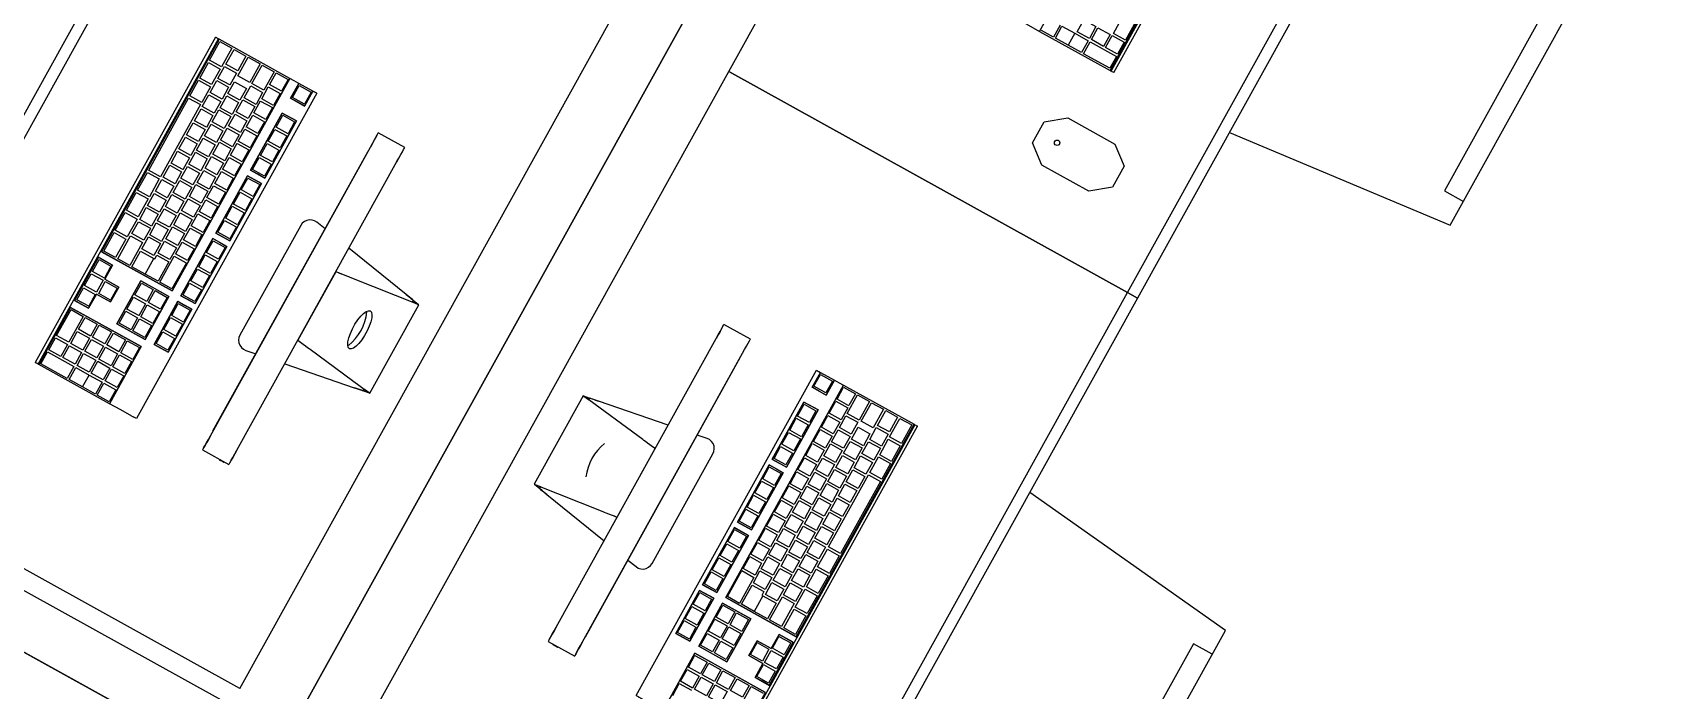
# Model space of a CAD drawing. Header units: metres. Extents: x 2.5 to 42.6, y 0.9 to 31.9.
# Drawn here: x 18.621 to 19.38, y 9.56 to 9.865 of the extents above; entities that cross this region are included whole.
import ezdxf

# ---------------------------------------------------------------- set-up
doc = ezdxf.new("R2010")
doc.units = ezdxf.units.M
doc.layers.add('ARREDI', color=9, linetype='Continuous')
doc.layers.add('PILASTRI_SETTI', color=8, linetype='Continuous')

msp = doc.modelspace()

# ---------------------------------------------------------------- linework, layer by layer
at = {"layer": 'ARREDI'}
for points in [[(18.72654, 9.51719), (19.10829, 10.20594), (18.72654, 9.51719), (18.93647, 9.40082), (18.95288, 9.43045)], [(19.30748, 10.0572), (19.13293, 9.74229), (19.12831, 9.74485), (18.94353, 9.84728), (19.11806, 10.16217)], [(19.12832, 9.74485), (19.30286, 10.05976)], [(19.07511, 9.87286), (19.076, 9.87237), (19.07605, 9.87234), (19.07615, 9.87229), (19.07632, 9.8722), (19.07651, 9.87209), (19.07673, 9.87197), (19.07697, 9.87183), (19.07721, 9.8717), (19.08237, 9.86884), (19.08757, 9.86595), (19.12029, 9.84783), (19.12047, 9.84772), (19.12067, 9.84761), (19.1211, 9.84737), (19.12146, 9.84718), (19.12173, 9.84702), (19.1219, 9.84693), (19.12196, 9.8469), (19.20555, 9.99773)], [(19.20427, 9.99845), (19.12067, 9.84762)], [(18.52751, 9.66621), (18.70205, 9.98112), (18.70666, 9.97856), (18.89145, 9.87613)], [(18.71692, 9.56123), (18.89146, 9.87613), (18.70667, 9.97855), (18.70206, 9.98112)], [(18.70667, 9.97856), (18.53213, 9.66366)], [(19.27789, 9.77615), (19.3482, 9.90299)], [(19.34213, 9.89206), (19.33338, 9.8969), (19.2752, 9.79195)], [(19.12029, 9.84782), (19.13498, 9.87434), (19.10227, 9.89248), (19.08757, 9.86596)], [(19.13479, 9.87445), (19.13488, 9.87439), (19.13498, 9.87434), (19.12029, 9.84782)], [(19.09706, 9.8688), (19.094, 9.86329), (19.08841, 9.8664)], [(19.10382, 9.86505), (19.10077, 9.85954)], [(18.75249, 9.83723), (18.7516, 9.83771), (18.75154, 9.83774), (18.75146, 9.8378), (18.75131, 9.83786), (18.75113, 9.83798), (18.75092, 9.83809), (18.7507, 9.83821), (18.74415, 9.84184), (18.7421, 9.84298), (18.74003, 9.84413), (18.70731, 9.86225), (18.70713, 9.86236), (18.70693, 9.86246), (18.7065, 9.86271), (18.70614, 9.86291), (18.70586, 9.86306), (18.7057, 9.86316), (18.70564, 9.86318), (18.62204, 9.71235)], [(18.62333, 9.71163), (18.70692, 9.86247)], [(18.70731, 9.86226), (18.65271, 9.76377), (18.68544, 9.74563)], [(18.65292, 9.76366), (18.65282, 9.76371), (18.65272, 9.76377), (18.70731, 9.86225)], [(18.70285, 9.85258), (18.70762, 9.86119)], [(18.70762, 9.86119), (18.71313, 9.85813)], [(18.71313, 9.85813), (18.70835, 9.84952)], [(18.71034, 9.85067), (18.71416, 9.85756)], [(18.71416, 9.85756), (18.71967, 9.85451)], [(19.12371, 9.85538), (19.1181, 9.85849), (19.12116, 9.864), (19.12677, 9.86089)], [(19.12676, 9.86089), (19.12371, 9.85538)], [(18.69826, 9.84431), (18.70228, 9.85155)], [(18.70227, 9.85155), (18.70779, 9.84849)], [(18.70835, 9.84953), (18.70284, 9.85258)], [(18.71585, 9.84762), (18.71034, 9.85068)], [(18.71967, 9.85451), (18.71585, 9.84762)], [(18.71593, 9.84533), (18.72071, 9.85394)], [(18.7207, 9.85394), (18.72622, 9.85088)], [(18.72621, 9.85088), (18.72144, 9.84227)], [(18.72247, 9.8417), (18.72725, 9.85031)], [(18.72725, 9.85031), (18.73276, 9.84725)], [(18.74003, 9.84413), (18.68543, 9.74564), (18.66928, 9.75458), (18.65291, 9.76365)], [(18.68543, 9.74563), (18.74003, 9.84412)], [(18.69368, 9.83605), (18.6977, 9.84329)], [(18.69769, 9.84328), (18.70321, 9.84023)], [(18.70377, 9.84126), (18.69826, 9.84432)], [(18.70308, 9.83759), (18.70614, 9.84311)], [(18.70778, 9.84849), (18.70377, 9.84126)], [(18.70614, 9.8431), (18.71165, 9.84005)], [(18.70671, 9.84414), (18.70976, 9.84965)], [(18.71223, 9.84108), (18.70671, 9.84413)], [(18.70976, 9.84964), (18.71528, 9.84659)], [(18.71134, 9.83707), (18.7144, 9.84258)], [(18.71528, 9.84659), (18.71222, 9.84107)], [(18.7144, 9.84258), (18.71991, 9.83952)], [(18.72144, 9.84227), (18.71593, 9.84533)], [(18.73276, 9.84725), (18.72798, 9.83864)], [(18.73063, 9.84123), (18.73369, 9.84674)], [(18.73368, 9.84674), (18.73918, 9.84368)], [(18.7392, 9.84368), (18.73615, 9.83817)], [(18.76899, 9.53238), (18.94353, 9.84728)], [(18.94353, 9.84728), (19.12832, 9.74486), (19.13293, 9.74229)], [(18.75248, 9.83722), (18.66888, 9.68638), (18.66799, 9.68688), (18.66794, 9.6869), (18.66784, 9.68697), (18.66769, 9.68705), (18.66748, 9.68716), (18.66726, 9.68729), (18.66702, 9.68741), (18.66678, 9.68755), (18.66162, 9.69041), (18.65642, 9.69329), (18.6237, 9.71143), (18.62352, 9.71152), (18.62332, 9.71163), (18.62289, 9.71187), (18.62253, 9.71206), (18.62227, 9.71222), (18.6221, 9.71231), (18.62203, 9.71234)], [(18.6746, 9.80161), (18.69311, 9.83501)], [(18.69311, 9.83502), (18.69862, 9.83196)], [(18.69919, 9.833), (18.69368, 9.83605)], [(18.7032, 9.84023), (18.69919, 9.83299)], [(18.69945, 9.83105), (18.70251, 9.83656)], [(18.70251, 9.83656), (18.70802, 9.8335)], [(18.7086, 9.83453), (18.70309, 9.83759)], [(18.70772, 9.83052), (18.71077, 9.83604)], [(18.71165, 9.84004), (18.7086, 9.83453)], [(18.71077, 9.83603), (18.71628, 9.83298)], [(18.71686, 9.83401), (18.71135, 9.83706)], [(18.71991, 9.83952), (18.71686, 9.834)], [(18.71884, 9.83516), (18.7219, 9.84067)], [(18.72436, 9.8321), (18.71884, 9.83516)], [(18.72189, 9.84067), (18.72741, 9.83761)], [(18.72798, 9.83865), (18.72247, 9.8417)], [(18.72741, 9.83761), (18.72436, 9.8321)], [(18.72701, 9.83469), (18.73006, 9.8402)], [(18.73251, 9.83164), (18.72701, 9.83469)], [(18.73006, 9.8402), (18.73556, 9.83714)], [(18.73613, 9.83818), (18.73063, 9.84124)], [(18.73558, 9.83714), (18.73252, 9.83162)], [(18.74416, 9.84184), (18.74034, 9.83495), (18.74688, 9.83132)], [(18.74657, 9.8315), (18.74346, 9.83322), (18.74035, 9.83495), (18.74416, 9.84183)], [(18.74131, 9.83531), (18.74436, 9.84083)], [(18.74683, 9.83225), (18.74131, 9.83531)], [(18.74436, 9.84082), (18.74988, 9.83777)], [(18.7507, 9.83821), (18.74688, 9.83132), (18.74673, 9.8314), (18.74656, 9.8315)], [(18.74988, 9.83776), (18.74682, 9.83225)], [(18.74688, 9.83132), (18.7507, 9.83821)], [(18.69862, 9.83196), (18.68011, 9.79856)], [(18.69583, 9.82451), (18.69888, 9.83002)], [(18.69888, 9.83002), (18.7044, 9.82696)], [(18.70497, 9.82799), (18.69946, 9.83105)], [(18.70409, 9.82398), (18.70715, 9.82949)], [(18.70803, 9.8335), (18.70497, 9.82799)], [(18.70714, 9.82949), (18.71266, 9.82643)], [(18.71323, 9.82746), (18.70772, 9.83052)], [(18.71159, 9.82207), (18.71464, 9.82759)], [(18.71629, 9.83297), (18.71323, 9.82746)], [(18.71464, 9.82758), (18.72016, 9.82453)], [(18.71521, 9.82862), (18.71827, 9.83413)], [(18.72073, 9.82556), (18.71522, 9.82861)], [(18.71827, 9.83413), (18.72378, 9.83107)], [(18.71975, 9.8216), (18.72281, 9.82711)], [(18.72379, 9.83107), (18.72073, 9.82556)], [(18.72805, 9.79809), (18.72494, 9.79981), (18.72183, 9.80155), (18.73653, 9.82806), (18.73965, 9.82633), (18.74275, 9.82461)], [(18.72281, 9.82711), (18.72831, 9.82405)], [(18.72338, 9.82814), (18.72643, 9.83366)], [(18.72888, 9.82509), (18.72338, 9.82815)], [(18.72643, 9.83365), (18.73193, 9.8306)], [(18.73195, 9.8306), (18.72889, 9.82508)], [(18.73367, 9.82154), (18.73673, 9.82705)], [(18.73673, 9.82705), (18.74224, 9.82399)], [(18.6922, 9.81796), (18.69526, 9.82348)], [(18.69526, 9.82347), (18.70077, 9.82042)], [(18.70134, 9.82145), (18.69583, 9.8245)], [(18.70077, 9.82041), (18.69772, 9.8149)], [(18.70046, 9.81744), (18.70352, 9.82295)], [(18.7044, 9.82696), (18.70135, 9.82144)], [(18.70352, 9.82295), (18.70903, 9.81989)], [(18.70961, 9.82092), (18.70409, 9.82398)], [(18.70903, 9.81989), (18.70598, 9.81437)], [(18.70796, 9.81553), (18.71102, 9.82105)], [(18.71266, 9.82643), (18.7096, 9.82092)], [(18.71101, 9.82104), (18.71653, 9.81799)], [(18.7171, 9.81902), (18.71159, 9.82207)], [(18.71613, 9.81506), (18.71918, 9.82057)], [(18.72016, 9.82453), (18.7171, 9.81901)], [(18.71918, 9.82057), (18.72468, 9.81751)], [(18.72525, 9.81855), (18.71975, 9.82161)], [(18.72832, 9.82405), (18.72527, 9.81854)], [(18.74275, 9.82461), (18.7429, 9.82453), (18.74307, 9.82443), (18.72838, 9.79791), (18.72821, 9.79801), (18.72806, 9.7981)], [(18.73004, 9.81499), (18.7331, 9.82051)], [(18.7331, 9.8205), (18.73861, 9.81745)], [(18.73919, 9.81848), (18.73368, 9.82153)], [(18.74224, 9.82399), (18.73919, 9.81848)], [(19.08851, 9.80394), (19.08423, 9.81423), (19.08964, 9.82398), (19.10064, 9.8258)], [(19.10063, 9.82581), (19.12249, 9.81368), (19.12677, 9.80339), (19.12137, 9.79366), (19.11038, 9.79182)], [(18.68857, 9.81142), (18.69163, 9.81693)], [(18.69163, 9.81693), (18.69714, 9.81387)], [(18.69772, 9.8149), (18.6922, 9.81796)], [(18.69715, 9.81387), (18.69409, 9.80836)], [(18.69683, 9.81089), (18.69989, 9.81641)], [(18.69989, 9.8164), (18.7054, 9.81335)], [(18.70005, 9.6728), (18.70063, 9.67384), (18.70138, 9.6752), (18.70226, 9.67678), (18.7032, 9.67848), (18.77738, 9.81231), (18.77832, 9.814), (18.7792, 9.81559), (18.77995, 9.81695), (18.78053, 9.81799), (18.78089, 9.81864), (18.78102, 9.81887)], [(18.70598, 9.81438), (18.70047, 9.81743)], [(18.70541, 9.81334), (18.70235, 9.80783)], [(18.70433, 9.80899), (18.70739, 9.8145)], [(18.70739, 9.8145), (18.7129, 9.81144)], [(18.71348, 9.81247), (18.70797, 9.81553)], [(18.7125, 9.80851), (18.71555, 9.81403)], [(18.71653, 9.81798), (18.71348, 9.81247)], [(18.71544, 9.67169), (18.78962, 9.80553), (18.79056, 9.80722), (18.79144, 9.8088), (18.79219, 9.81016), (18.79277, 9.81121), (18.79313, 9.81186), (18.79326, 9.81208), (18.78101, 9.81887)], [(18.71555, 9.81402), (18.72105, 9.81097)], [(18.72163, 9.81201), (18.71613, 9.81506)], [(18.7247, 9.81751), (18.72164, 9.812)], [(18.72642, 9.80845), (18.72947, 9.81396)], [(18.72947, 9.81396), (18.73499, 9.81091)], [(18.73556, 9.81194), (18.73005, 9.81499)], [(18.73862, 9.81745), (18.73556, 9.81193)], [(18.78053, 9.81799), (18.77994, 9.81695), (18.77919, 9.81559), (18.77832, 9.814), (18.77737, 9.81231)], [(19.17551, 9.8191), (19.2779, 9.77616)], [(18.68495, 9.80488), (18.688, 9.81039)], [(18.69047, 9.80182), (18.68495, 9.80487)], [(18.688, 9.81039), (18.69352, 9.80733)], [(18.69409, 9.80836), (18.68858, 9.81142)], [(18.69352, 9.80733), (18.69046, 9.80181)], [(18.69321, 9.80435), (18.69626, 9.80986)], [(18.69873, 9.80129), (18.69321, 9.80435)], [(18.69626, 9.80986), (18.70178, 9.8068)], [(18.70235, 9.80783), (18.69684, 9.81089)], [(18.70178, 9.8068), (18.69873, 9.80129)], [(18.70071, 9.80245), (18.70376, 9.80796)], [(18.70376, 9.80796), (18.70927, 9.8049)], [(18.70985, 9.80593), (18.70434, 9.80899)], [(18.70441, 9.68066), (18.77616, 9.81012)], [(18.70928, 9.8049), (18.70622, 9.79938)], [(18.70887, 9.80197), (18.71193, 9.80748)], [(18.71291, 9.81144), (18.70985, 9.80593)], [(18.71193, 9.80748), (18.71743, 9.80443)], [(18.718, 9.80546), (18.7125, 9.80852)], [(18.71744, 9.80442), (18.71439, 9.79891)], [(18.72107, 9.81097), (18.71801, 9.80545)], [(18.72279, 9.80191), (18.72585, 9.80742)], [(18.72585, 9.80742), (18.73136, 9.80436)], [(18.73194, 9.80539), (18.72642, 9.80845)], [(18.73136, 9.80436), (18.72831, 9.79885)], [(18.73499, 9.8109), (18.73193, 9.80539)], [(18.78962, 9.80552), (18.79057, 9.80722), (18.79144, 9.8088), (18.79219, 9.81016), (18.79278, 9.8112)], [(18.66944, 9.79231), (18.67402, 9.80058)], [(18.67402, 9.80058), (18.67954, 9.79752)], [(18.6801, 9.79856), (18.67459, 9.80161)], [(18.67953, 9.79752), (18.67495, 9.78926)], [(18.6777, 9.79179), (18.68075, 9.79731)], [(18.68075, 9.7973), (18.68626, 9.79424)], [(18.68132, 9.79833), (18.68438, 9.80385)], [(18.68684, 9.79528), (18.68133, 9.79833)], [(18.68438, 9.80384), (18.68989, 9.80079)], [(18.68596, 9.79126), (18.68901, 9.79678)], [(18.68989, 9.80079), (18.68684, 9.79527)], [(18.68901, 9.79677), (18.69452, 9.79372)], [(18.68958, 9.79781), (18.69264, 9.80332)], [(18.6951, 9.79475), (18.68959, 9.7978)], [(18.69264, 9.80332), (18.69815, 9.80026)], [(18.69815, 9.80026), (18.6951, 9.79474)], [(18.69708, 9.7959), (18.70014, 9.80141)], [(18.70013, 9.80141), (18.70565, 9.79836)], [(18.70622, 9.79939), (18.70071, 9.80244)], [(18.70565, 9.79835), (18.7026, 9.79284)], [(18.70525, 9.79543), (18.7083, 9.80094)], [(18.71192, 9.76899), (18.70881, 9.77071), (18.7057, 9.77245), (18.7204, 9.79896), (18.72352, 9.79723), (18.72662, 9.79551)], [(18.7083, 9.80094), (18.7138, 9.79788)], [(18.71437, 9.79892), (18.70887, 9.80198)], [(18.71382, 9.79788), (18.71076, 9.79236)], [(18.71754, 9.79244), (18.7206, 9.79795)], [(18.7206, 9.79795), (18.72611, 9.79489)], [(18.72831, 9.79885), (18.7228, 9.8019)], [(19.11038, 9.79182), (19.08852, 9.80395)], [(18.66429, 9.78301), (18.66887, 9.79128)], [(18.66887, 9.79128), (18.67438, 9.78822)], [(18.67495, 9.78926), (18.66944, 9.79231)], [(18.67407, 9.78525), (18.67712, 9.79076)], [(18.67712, 9.79076), (18.68264, 9.7877)], [(18.68321, 9.78873), (18.6777, 9.79179)], [(18.68233, 9.78472), (18.68539, 9.79023)], [(18.68627, 9.79424), (18.68321, 9.78873)], [(18.68538, 9.79023), (18.6909, 9.78717)], [(18.69147, 9.78821), (18.68596, 9.79126)], [(18.69453, 9.79371), (18.69147, 9.7882)], [(18.69345, 9.78936), (18.69651, 9.79487)], [(18.69897, 9.7863), (18.69346, 9.78936)], [(18.69651, 9.79487), (18.70202, 9.79181)], [(18.7026, 9.79284), (18.69708, 9.7959)], [(18.70203, 9.79181), (18.69897, 9.7863)], [(18.70162, 9.78888), (18.70467, 9.7944)], [(18.70467, 9.79439), (18.71017, 9.79134)], [(18.71075, 9.79238), (18.70525, 9.79543)], [(18.71019, 9.79134), (18.70714, 9.78582)], [(18.72662, 9.79551), (18.72677, 9.79543), (18.72694, 9.79533), (18.71223, 9.76881), (18.71208, 9.76891), (18.71193, 9.769)], [(18.71392, 9.78589), (18.71697, 9.79141)], [(18.71697, 9.7914), (18.72248, 9.78835)], [(18.72306, 9.78938), (18.71755, 9.79243)], [(18.72611, 9.79489), (18.72306, 9.78938)], [(19.27521, 9.79194), (19.28396, 9.78709)], [(18.65913, 9.77372), (18.66372, 9.78198)], [(18.66371, 9.78198), (18.66923, 9.77893)], [(18.6698, 9.77996), (18.66428, 9.78302)], [(18.67438, 9.78823), (18.6698, 9.77996)], [(18.67044, 9.7787), (18.6735, 9.78422)], [(18.6735, 9.78421), (18.67901, 9.78116)], [(18.67959, 9.78219), (18.67407, 9.78525)], [(18.6787, 9.77818), (18.68176, 9.78369)], [(18.68264, 9.7877), (18.67958, 9.78219)], [(18.68176, 9.78369), (18.68727, 9.78063)], [(18.68785, 9.78166), (18.68233, 9.78472)], [(18.6862, 9.77627), (18.68926, 9.78179)], [(18.6909, 9.78717), (18.68785, 9.78166)], [(18.68925, 9.78178), (18.69477, 9.77873)], [(18.68983, 9.78281), (18.69288, 9.78833)], [(18.69534, 9.77976), (18.68983, 9.78281)], [(18.69288, 9.78833), (18.6984, 9.78527)], [(18.6984, 9.78527), (18.69534, 9.77975)], [(18.69799, 9.78234), (18.70105, 9.78785)], [(18.70349, 9.77929), (18.69799, 9.78235)], [(18.70105, 9.78785), (18.70655, 9.7848)], [(18.70712, 9.78584), (18.70162, 9.78889)], [(18.70657, 9.78479), (18.70351, 9.77928)], [(18.71029, 9.77935), (18.71335, 9.78486)], [(18.71334, 9.78486), (18.71886, 9.78181)], [(18.71943, 9.78284), (18.71392, 9.78589)], [(18.71886, 9.7818), (18.71581, 9.77629)], [(18.72249, 9.78835), (18.71943, 9.78283)], [(18.66923, 9.77893), (18.66464, 9.77066)], [(18.66681, 9.77216), (18.66987, 9.77767)], [(18.66987, 9.77767), (18.67538, 9.77462)], [(18.67596, 9.77564), (18.67045, 9.7787)], [(18.67539, 9.77461), (18.67233, 9.7691)], [(18.67508, 9.77163), (18.67813, 9.77715)], [(18.67901, 9.78116), (18.67596, 9.77564)], [(18.67813, 9.77714), (18.68364, 9.77409)], [(18.68422, 9.77512), (18.67871, 9.77817)], [(18.68365, 9.77409), (18.68059, 9.76857)], [(18.68257, 9.76973), (18.68563, 9.77524)], [(18.68727, 9.78063), (18.68422, 9.77511)], [(18.68563, 9.77524), (18.69114, 9.77218)], [(18.69172, 9.77321), (18.6862, 9.77627)], [(18.69074, 9.76925), (18.6938, 9.77477)], [(18.69477, 9.77872), (18.69172, 9.77321)], [(18.69379, 9.77476), (18.69929, 9.77171)], [(18.69437, 9.7758), (18.69742, 9.78131)], [(18.69987, 9.77275), (18.69437, 9.7758)], [(18.69742, 9.78131), (18.70292, 9.77825)], [(18.70294, 9.77825), (18.69988, 9.77274)], [(18.70666, 9.77281), (18.70972, 9.77832)], [(18.70972, 9.77832), (18.71523, 9.77526)], [(18.71581, 9.77629), (18.71029, 9.77935)], [(18.71524, 9.77526), (18.71218, 9.76975)], [(18.74506, 9.77595), (18.7169, 9.72515)], [(18.75635, 9.77437), (18.75258, 9.77741), (18.75153, 9.77808), (18.75035, 9.77845), (18.7491, 9.77852), (18.74788, 9.77828), (18.74675, 9.77774), (18.74579, 9.77695), (18.74507, 9.77595)], [(18.65379, 9.76407), (18.65857, 9.77269)], [(18.65856, 9.77268), (18.66408, 9.76963)], [(18.66464, 9.77066), (18.65913, 9.77372)], [(18.66407, 9.76963), (18.65929, 9.76102)], [(18.66032, 9.76045), (18.66624, 9.77113)], [(18.67176, 9.76807), (18.66584, 9.75739)], [(18.66624, 9.77113), (18.67176, 9.76807)], [(18.67233, 9.7691), (18.66682, 9.77216)], [(18.67145, 9.76509), (18.67451, 9.7706)], [(18.6745, 9.7706), (18.68002, 9.76755)], [(18.68059, 9.76858), (18.67508, 9.77163)], [(18.68002, 9.76754), (18.67696, 9.76203)], [(18.67895, 9.76319), (18.682, 9.7687)], [(18.682, 9.7687), (18.68751, 9.76564)], [(18.68809, 9.76667), (18.68258, 9.76973)], [(18.68711, 9.76271), (18.69017, 9.76823)], [(18.69115, 9.77218), (18.68809, 9.76667)], [(18.69579, 9.73989), (18.69268, 9.74161), (18.68957, 9.74335), (18.70427, 9.76986), (18.70739, 9.76813), (18.71049, 9.76641)], [(18.71081, 9.76623), (18.70427, 9.76986), (18.68957, 9.74335), (18.69611, 9.73972)], [(18.69017, 9.76822), (18.69567, 9.76517)], [(18.69624, 9.76621), (18.69074, 9.76926)], [(18.71049, 9.76641), (18.71065, 9.76633), (18.71081, 9.76623), (18.69612, 9.73971), (18.69595, 9.73981), (18.6958, 9.7399)], [(18.69931, 9.77171), (18.69625, 9.76619)], [(18.70141, 9.76334), (18.70447, 9.76885)], [(18.70447, 9.76885), (18.70998, 9.76579)], [(18.71218, 9.76975), (18.70667, 9.7728)], [(18.64041, 9.7411), (18.64032, 9.74116), (18.64022, 9.74121), (18.65129, 9.76119), (18.65139, 9.76113), (18.65148, 9.76107)], [(18.65783, 9.75756), (18.65129, 9.76118), (18.64022, 9.74121), (18.64676, 9.73759), (18.65039, 9.74413), (18.65693, 9.7405), (18.66075, 9.74739), (18.65482, 9.75067)], [(18.65149, 9.76108), (18.65467, 9.75931), (18.65783, 9.75756), (18.65421, 9.75102), (18.65749, 9.7492), (18.66075, 9.7474), (18.65693, 9.74051), (18.65367, 9.74231), (18.65039, 9.74413), (18.64676, 9.73759), (18.64358, 9.73934), (18.64042, 9.7411)], [(18.64854, 9.7546), (18.6516, 9.76012)], [(18.65159, 9.76011), (18.65711, 9.75706)], [(18.6593, 9.76102), (18.65379, 9.76408)], [(18.66584, 9.75739), (18.66033, 9.76045)], [(18.66687, 9.75683), (18.67088, 9.76406)], [(18.67088, 9.76406), (18.67702, 9.76065), (18.67742, 9.76043)], [(18.67697, 9.76203), (18.67145, 9.76509)], [(18.673, 9.75343), (18.67702, 9.76066)], [(18.67742, 9.76043), (18.67838, 9.76215)], [(18.67837, 9.76215), (18.68389, 9.7591)], [(18.68389, 9.75909), (18.67893, 9.75014)], [(18.68446, 9.76013), (18.67895, 9.76318)], [(18.67976, 9.74968), (18.68644, 9.76173)], [(18.68752, 9.76564), (18.68446, 9.76012)], [(18.68644, 9.76173), (18.69204, 9.75863)], [(18.69261, 9.75966), (18.68711, 9.76272)], [(18.69568, 9.76516), (18.69263, 9.75965)], [(18.69611, 9.73972), (18.7106, 9.76584)], [(18.69779, 9.75679), (18.70084, 9.76231)], [(18.70084, 9.7623), (18.70636, 9.75925)], [(18.70693, 9.76028), (18.70142, 9.76334)], [(18.70636, 9.75925), (18.7033, 9.75373)], [(18.70999, 9.76579), (18.70693, 9.76028)], [(18.79943, 9.73932), (18.79686, 9.74034), (18.79733, 9.74119), (18.79684, 9.74158), (18.79623, 9.74208), (18.79551, 9.74265), (18.79473, 9.74329), (18.79391, 9.74395), (18.7674, 9.76543)], [(18.64491, 9.74806), (18.64797, 9.75357)], [(18.64797, 9.75357), (18.65348, 9.75052)], [(18.65405, 9.75155), (18.64854, 9.75461)], [(18.6571, 9.75706), (18.65405, 9.75155)], [(18.65421, 9.75101), (18.65783, 9.75756)], [(18.67893, 9.75014), (18.673, 9.75342), (18.66687, 9.75682)], [(18.69206, 9.75862), (18.68538, 9.74656)], [(18.69416, 9.75025), (18.69722, 9.75576)], [(18.69722, 9.75576), (18.70273, 9.75271)], [(18.70331, 9.75374), (18.69779, 9.75679)], [(18.70273, 9.7527), (18.69968, 9.74719)], [(18.76403, 9.75342), (18.76318, 9.75375), (18.76227, 9.75411), (18.76134, 9.75449), (18.74373, 9.72272)], [(18.76794, 9.75186), (18.76736, 9.75209), (18.7665, 9.75244), (18.7654, 9.75287), (18.76414, 9.75337), (18.76276, 9.75393), (18.76133, 9.75448)], [(18.79948, 9.7393), (18.76794, 9.75185)], [(18.64129, 9.74152), (18.64434, 9.74703)], [(18.64434, 9.74703), (18.64986, 9.74397)], [(18.65042, 9.74501), (18.64491, 9.74806)], [(18.64985, 9.74397), (18.6468, 9.73846)], [(18.65348, 9.75052), (18.65042, 9.745)], [(18.65697, 9.74138), (18.65145, 9.74444)], [(18.65146, 9.74443), (18.65451, 9.74995)], [(18.65451, 9.74994), (18.66003, 9.74689)], [(18.66002, 9.74689), (18.65697, 9.74138)], [(18.66817, 9.74372), (18.67123, 9.74924)], [(18.67368, 9.74067), (18.66817, 9.74373)], [(18.67122, 9.74923), (18.67674, 9.74618)], [(18.67673, 9.74618), (18.67368, 9.74067)], [(18.67451, 9.74021), (18.67757, 9.74572)], [(18.67757, 9.74572), (18.68317, 9.74262)], [(18.68536, 9.74658), (18.67976, 9.74967)], [(18.69054, 9.74371), (18.69359, 9.74922)], [(18.69605, 9.74065), (18.69054, 9.7437)], [(18.69359, 9.74922), (18.6991, 9.74616)], [(18.69968, 9.74719), (18.69416, 9.75025)], [(18.69911, 9.74616), (18.69605, 9.74065)], [(18.79391, 9.74395), (18.79512, 9.74298), (18.79627, 9.74204), (18.79732, 9.74119), (18.79824, 9.74045), (18.79896, 9.73986), (18.79949, 9.73944), (18.79942, 9.73932)], [(18.95378, 9.42996), (19.12832, 9.74486)], [(18.65642, 9.69329), (18.67112, 9.7198), (18.63841, 9.73794), (18.6237, 9.71143)], [(18.62371, 9.71142), (18.6384, 9.73794), (18.6385, 9.73788), (18.6386, 9.73783)], [(18.63193, 9.72487), (18.63861, 9.73693)], [(18.6386, 9.73783), (18.65496, 9.72876), (18.67111, 9.7198), (18.65642, 9.69329)], [(18.63861, 9.73693), (18.64422, 9.73381)], [(18.6468, 9.73846), (18.64128, 9.74152)], [(18.66092, 9.73064), (18.66397, 9.73615)], [(18.66397, 9.73615), (18.66948, 9.73309)], [(18.66454, 9.73718), (18.6676, 9.7427)], [(18.67005, 9.73413), (18.66454, 9.73718)], [(18.6676, 9.74269), (18.67311, 9.73964)], [(18.67311, 9.73964), (18.67005, 9.73412)], [(18.67089, 9.73366), (18.67394, 9.73918)], [(18.67394, 9.73917), (18.67954, 9.73608)], [(18.68011, 9.73711), (18.67451, 9.7402)], [(18.67956, 9.73606), (18.6765, 9.73055)], [(18.68329, 9.71734), (18.68018, 9.71906), (18.67707, 9.72079), (18.68814, 9.74077), (18.69125, 9.73903), (18.69436, 9.73731)], [(18.68318, 9.74261), (18.68013, 9.73709)], [(18.69436, 9.73731), (18.69452, 9.73723), (18.69468, 9.73713), (18.68361, 9.71716), (18.68345, 9.71725), (18.68329, 9.71734)], [(18.68529, 9.73424), (18.68834, 9.73975)], [(18.68834, 9.73975), (18.69385, 9.73669)], [(18.69386, 9.73669), (18.6908, 9.73118)], [(19.13294, 9.7423), (18.9584, 9.4274), (18.95378, 9.42995), (18.76899, 9.53238)], [(18.77713, 9.69821), (18.79982, 9.73916)], [(18.79732, 9.74119), (18.79949, 9.73944)], [(18.79983, 9.73916), (18.79974, 9.73919), (18.79948, 9.7393)], [(18.64422, 9.73381), (18.63754, 9.72176)], [(18.6421, 9.72779), (18.64515, 9.7333)], [(18.64515, 9.7333), (18.65076, 9.73019)], [(18.65076, 9.73019), (18.64771, 9.72467)], [(18.64864, 9.72416), (18.65169, 9.72968)], [(18.65169, 9.72967), (18.6573, 9.72656)], [(18.66643, 9.72758), (18.66091, 9.73064)], [(18.66948, 9.73309), (18.66643, 9.72758)], [(18.66726, 9.72712), (18.67032, 9.73264)], [(18.67031, 9.73263), (18.67591, 9.72953)], [(18.67648, 9.73056), (18.67089, 9.73366)], [(18.67593, 9.72952), (18.67287, 9.72401)], [(18.68166, 9.7277), (18.68471, 9.73321)], [(18.68471, 9.73321), (18.69023, 9.73015)], [(18.6908, 9.73118), (18.68529, 9.73424)], [(18.69023, 9.73015), (18.68717, 9.72463)], [(18.86028, 9.58398), (18.86087, 9.58502), (18.86162, 9.58639), (18.86249, 9.58797), (18.86344, 9.58966), (18.93762, 9.7235), (18.93856, 9.72519), (18.93944, 9.72677), (18.94019, 9.72814), (18.94077, 9.72918), (18.94113, 9.72983), (18.94126, 9.73005)], [(18.87568, 9.58288), (18.94986, 9.71671), (18.9508, 9.71841), (18.95168, 9.71999), (18.95243, 9.72135), (18.95301, 9.72239), (18.95337, 9.72305), (18.9535, 9.72327), (18.94125, 9.73006)], [(18.94076, 9.72918), (18.94018, 9.72813), (18.93943, 9.72677), (18.93855, 9.72519), (18.93761, 9.7235)], [(18.6283, 9.71833), (18.63136, 9.72384)], [(18.63135, 9.72384), (18.63696, 9.72073)], [(18.63754, 9.72176), (18.63193, 9.72487)], [(18.63697, 9.72073), (18.63391, 9.71521)], [(18.63847, 9.72125), (18.64152, 9.72676)], [(18.64408, 9.71814), (18.63847, 9.72125)], [(18.64152, 9.72676), (18.64714, 9.72365)], [(18.64771, 9.72468), (18.6421, 9.72779)], [(18.64714, 9.72365), (18.64408, 9.71813)], [(18.64501, 9.71762), (18.64807, 9.72313)], [(18.64807, 9.72313), (18.65368, 9.72002)], [(18.65425, 9.72105), (18.64864, 9.72416)], [(18.65731, 9.72656), (18.65425, 9.72105)], [(18.65518, 9.72054), (18.65824, 9.72605)], [(18.65824, 9.72605), (18.66385, 9.72294)], [(18.66385, 9.72293), (18.66079, 9.71742)], [(18.66163, 9.71696), (18.66469, 9.72248)], [(18.66468, 9.72247), (18.67028, 9.71938)], [(18.67286, 9.72402), (18.66726, 9.72712)], [(18.67803, 9.72115), (18.68109, 9.72667)], [(18.68355, 9.71809), (18.67804, 9.72115)], [(18.68109, 9.72666), (18.6866, 9.72361)], [(18.68718, 9.72464), (18.68166, 9.72769)], [(18.6866, 9.7236), (18.68355, 9.71809)], [(18.7169, 9.72515), (18.71645, 9.72399), (18.71628, 9.72276), (18.71642, 9.72152), (18.71686, 9.72037), (18.71759, 9.71936), (18.71853, 9.71855), (18.71965, 9.71799), (18.72422, 9.71642)], [(18.74373, 9.72272), (18.74497, 9.72182), (18.74616, 9.72095), (18.74726, 9.72013), (18.7482, 9.71943), (18.74895, 9.71889), (18.74947, 9.71852)], [(18.94986, 9.71671), (18.9508, 9.7184), (18.95168, 9.71998), (18.95243, 9.72135), (18.95301, 9.72239)], [(18.62467, 9.71179), (18.62773, 9.7173)], [(18.62773, 9.7173), (18.63988, 9.71056)], [(18.63391, 9.71522), (18.6283, 9.71833)], [(18.63484, 9.7147), (18.6379, 9.72022)], [(18.64046, 9.71159), (18.63485, 9.7147)], [(18.6379, 9.72021), (18.64351, 9.7171)], [(18.64351, 9.7171), (18.64046, 9.71159)], [(18.64139, 9.71108), (18.64444, 9.71659)], [(18.64444, 9.71659), (18.65005, 9.71348)], [(18.65063, 9.71451), (18.64501, 9.71762)], [(18.65005, 9.71348), (18.647, 9.70796)], [(18.65368, 9.72002), (18.65062, 9.71451)], [(18.65156, 9.71399), (18.65461, 9.71951)], [(18.65717, 9.71088), (18.65156, 9.71399)], [(18.65461, 9.7195), (18.66022, 9.71639)], [(18.6608, 9.71742), (18.65519, 9.72054)], [(18.66022, 9.71639), (18.65717, 9.71088)], [(18.658, 9.71042), (18.66106, 9.71593)], [(18.66106, 9.71593), (18.66665, 9.71283)], [(18.66723, 9.71386), (18.66163, 9.71696)], [(18.6703, 9.71936), (18.66724, 9.71385)], [(18.74946, 9.71852), (18.77682, 9.69842)], [(18.94865, 9.71452), (18.8769, 9.58506)], [(18.63683, 9.70505), (18.62468, 9.71178)], [(18.63988, 9.71056), (18.63683, 9.70505)], [(18.63776, 9.70453), (18.64082, 9.71005)], [(18.64081, 9.71004), (18.64705, 9.70659), (18.65297, 9.70331)], [(18.647, 9.70796), (18.64139, 9.71108)], [(18.64399, 9.70108), (18.64705, 9.70659)], [(18.64793, 9.70745), (18.65098, 9.71296)], [(18.65354, 9.70434), (18.64793, 9.70745)], [(18.65098, 9.71296), (18.65659, 9.70985)], [(18.6566, 9.70985), (18.65354, 9.70433)], [(18.65438, 9.70388), (18.65743, 9.70939)], [(18.65743, 9.70939), (18.66303, 9.70629)], [(18.6636, 9.70732), (18.658, 9.71041)], [(18.66305, 9.70628), (18.65999, 9.70076)], [(18.66667, 9.71282), (18.66362, 9.7073)], [(18.73767, 9.71179), (18.76992, 9.70068)], [(18.90058, 9.55797), (18.98418, 9.7088), (18.98507, 9.7083), (18.98511, 9.70829), (18.98521, 9.70823), (18.98535, 9.70815), (18.98553, 9.70805), (18.98574, 9.70794), (18.98596, 9.70781), (18.9925, 9.70419), (18.99457, 9.70304), (18.99664, 9.7019), (19.02935, 9.68376), (19.02954, 9.68366), (19.02974, 9.68355), (19.03017, 9.68331), (19.03053, 9.68312), (19.03079, 9.68297), (19.03096, 9.68287), (19.03103, 9.68284)], [(18.98246, 9.70075), (18.98231, 9.70083), (18.98214, 9.70093), (18.98596, 9.70782)], [(18.98596, 9.70781), (18.98214, 9.70092)], [(18.64992, 9.6978), (18.64399, 9.70107), (18.63776, 9.70453)], [(18.65297, 9.7033), (18.64991, 9.69779)], [(18.65075, 9.69733), (18.65381, 9.70285)], [(18.65381, 9.70284), (18.6594, 9.69975)], [(18.65997, 9.70077), (18.65438, 9.70387)], [(18.65942, 9.69973), (18.65636, 9.69422)], [(18.76992, 9.70069), (18.77092, 9.70034), (18.77188, 9.70002), (18.77274, 9.69971), (18.77349, 9.69946), (18.77408, 9.69925), (18.77455, 9.7001)], [(18.77456, 9.7001), (18.77678, 9.69846), (18.77671, 9.69835), (18.77608, 9.69856), (18.77519, 9.69886), (18.77408, 9.69925), (18.77279, 9.6997), (18.77139, 9.70018), (18.76993, 9.70068)], [(18.77671, 9.69835), (18.77409, 9.69925)], [(18.77683, 9.69842), (18.77705, 9.69826), (18.77712, 9.6982)], [(18.99624, 9.70117), (18.94204, 9.60341)], [(18.97457, 9.58538), (18.95821, 9.59445), (18.94205, 9.60341), (18.99664, 9.70189)], [(18.98215, 9.70092), (18.98869, 9.6973), (18.99251, 9.70419)], [(18.9925, 9.70419), (18.98869, 9.6973), (18.98556, 9.69903), (18.98246, 9.70075)], [(18.99364, 9.69545), (18.9967, 9.70097)], [(18.99671, 9.70095), (19.00221, 9.6979), (18.99916, 9.6924)], [(18.65635, 9.69423), (18.65075, 9.69733)], [(18.87593, 9.69698), (18.85324, 9.65602)], [(18.87623, 9.69676), (18.87601, 9.69693), (18.87594, 9.69698)], [(18.9036, 9.67667), (18.87624, 9.69676)], [(18.8785, 9.69508), (18.87628, 9.69672), (18.87635, 9.69683), (18.87698, 9.69662), (18.87787, 9.69632), (18.87898, 9.69593), (18.88025, 9.69549), (18.88167, 9.695), (18.88313, 9.6945)], [(18.87635, 9.69684), (18.87898, 9.69593)], [(18.88314, 9.6945), (18.88214, 9.69485), (18.88118, 9.69517), (18.88032, 9.69547), (18.87957, 9.69572), (18.87898, 9.69593), (18.87851, 9.69508)], [(18.91539, 9.68339), (18.88314, 9.6945)], [(18.96395, 9.66735), (18.96379, 9.66743), (18.96363, 9.66753), (18.97833, 9.69404), (18.97849, 9.69394), (18.97864, 9.69386)], [(18.97864, 9.69386), (18.98175, 9.69214), (18.98487, 9.6904), (18.97017, 9.66389), (18.96705, 9.66563), (18.96395, 9.66735)], [(18.99002, 9.68891), (18.99307, 9.69442)], [(18.99309, 9.69441), (18.99859, 9.69135), (18.99553, 9.68585)], [(18.99916, 9.69239), (18.99366, 9.69545)], [(18.90057, 9.55796), (18.90146, 9.55747), (18.90152, 9.55744), (18.90161, 9.55739), (18.90178, 9.5573), (18.90197, 9.55719), (18.9022, 9.55707), (18.90243, 9.55693), (18.90267, 9.5568), (18.90783, 9.55394), (18.91303, 9.55105), (18.94575, 9.53293), (18.94593, 9.53282), (18.94613, 9.53272), (18.94656, 9.53247), (18.94692, 9.53228), (18.9472, 9.53212), (18.94736, 9.53203), (18.94742, 9.532), (19.03102, 9.68283)], [(18.94205, 9.6034), (18.97477, 9.58526), (19.02935, 9.68376)], [(19.02973, 9.68355), (18.94613, 9.53272)], [(19.02935, 9.68376), (18.97476, 9.58528), (18.97466, 9.58533), (18.97456, 9.58537)], [(18.98639, 9.68237), (18.98944, 9.68788)], [(18.98946, 9.68787), (18.99496, 9.68481), (18.9919, 9.67931)], [(18.99553, 9.68585), (18.99003, 9.68891)], [(18.7032, 9.67847), (18.70226, 9.67678), (18.70138, 9.67519), (18.70063, 9.67383), (18.70005, 9.67279), (18.69969, 9.67214), (18.69956, 9.67192), (18.71181, 9.66512)], [(18.90933, 9.67246), (18.90809, 9.67336), (18.9069, 9.67424), (18.9058, 9.67506), (18.90486, 9.67575), (18.90411, 9.67629), (18.90359, 9.67667)], [(18.93615, 9.67004), (18.93661, 9.67119), (18.93678, 9.67243), (18.93664, 9.67366), (18.9362, 9.67482), (18.93547, 9.67583), (18.93453, 9.67664), (18.9334, 9.67719), (18.92884, 9.67876)], [(18.98276, 9.67582), (18.98582, 9.68134)], [(18.98828, 9.67276), (18.98278, 9.67582)], [(18.98583, 9.68132), (18.99133, 9.67827), (18.98828, 9.67277)], [(18.99191, 9.67931), (18.98641, 9.68236)], [(18.70744, 9.66755), (18.70731, 9.66733), (18.70735, 9.66732), (18.70745, 9.66725), (18.70762, 9.66716), (18.70782, 9.66704), (18.70807, 9.6669), (18.70835, 9.66676), (18.70862, 9.66661), (18.70887, 9.66647), (18.70907, 9.66636), (18.70924, 9.66626), (18.70934, 9.66621), (18.70938, 9.66619), (18.70934, 9.66621), (18.70924, 9.66626), (18.70907, 9.66636), (18.70887, 9.66647), (18.70862, 9.66661), (18.70835, 9.66676), (18.70807, 9.6669), (18.70782, 9.66704), (18.70762, 9.66716), (18.70745, 9.66725), (18.70735, 9.66732), (18.70731, 9.66733)], [(18.71544, 9.67169), (18.7145, 9.66999), (18.71363, 9.66841), (18.71288, 9.66705), (18.71229, 9.66601), (18.71193, 9.66536), (18.71181, 9.66513)], [(18.7123, 9.66601), (18.71288, 9.66705), (18.71363, 9.66841), (18.7145, 9.66999), (18.71545, 9.67169)], [(18.88903, 9.64177), (18.88988, 9.64143), (18.89079, 9.64107), (18.89172, 9.6407), (18.90933, 9.67246)], [(18.90799, 9.61923), (18.93615, 9.67004)], [(18.97551, 9.66274), (18.97856, 9.66825)], [(18.97858, 9.66824), (18.98408, 9.66518), (18.98102, 9.65968)], [(18.97914, 9.66928), (18.98219, 9.67479)], [(18.98465, 9.66622), (18.97915, 9.66928)], [(18.98221, 9.67478), (18.98771, 9.67172), (18.98465, 9.66622)], [(18.71692, 9.56124), (18.53213, 9.66365), (18.52752, 9.66622)], [(18.70938, 9.66619), (18.7095, 9.66641)], [(18.94782, 9.63825), (18.94766, 9.63833), (18.9475, 9.63843), (18.96219, 9.66494), (18.96236, 9.66484), (18.96251, 9.66476)], [(18.96251, 9.66476), (18.96562, 9.66304), (18.96874, 9.6613), (18.95404, 9.63479), (18.95092, 9.63653), (18.94782, 9.63825)], [(18.97188, 9.65619), (18.97494, 9.66171)], [(18.97495, 9.66169), (18.98045, 9.65864), (18.9774, 9.65314)], [(18.98103, 9.65968), (18.97553, 9.66273)], [(18.85323, 9.65602), (18.85332, 9.656), (18.85358, 9.65588)], [(18.85915, 9.65123), (18.85794, 9.6522), (18.85679, 9.65315), (18.85574, 9.65399), (18.85482, 9.65473), (18.85408, 9.65533), (18.85357, 9.65574), (18.85364, 9.65587)], [(18.85573, 9.654), (18.85357, 9.65575)], [(18.85358, 9.65589), (18.88512, 9.64333)], [(18.85363, 9.65587), (18.8562, 9.65484), (18.85573, 9.65399), (18.85622, 9.6536), (18.85683, 9.6531), (18.85755, 9.65253), (18.85833, 9.65189), (18.85915, 9.65123), (18.88566, 9.62976)], [(18.96826, 9.64965), (18.97131, 9.65516)], [(18.97133, 9.65515), (18.97683, 9.65209), (18.97377, 9.64659)], [(18.9774, 9.65314), (18.9719, 9.65619)], [(18.96463, 9.64311), (18.96769, 9.64862)], [(18.9677, 9.64861), (18.9732, 9.64555), (18.97014, 9.64005)], [(18.97377, 9.64659), (18.96827, 9.64965)], [(19.17366, 9.58809), (19.08298, 9.65216)], [(18.88512, 9.64333), (18.8857, 9.64309), (18.88656, 9.64274), (18.88766, 9.64231), (18.88892, 9.64181), (18.8903, 9.64126), (18.89173, 9.6407)], [(18.961, 9.63656), (18.96406, 9.64208)], [(18.96407, 9.64206), (18.96957, 9.63901), (18.96652, 9.63351)], [(18.97015, 9.64005), (18.96465, 9.6431)], [(18.72653, 9.51718), (18.5166, 9.63354)], [(18.93169, 9.60915), (18.93153, 9.60923), (18.93137, 9.60933), (18.94606, 9.63584), (18.94623, 9.63574), (18.94638, 9.63566)], [(18.94639, 9.63566), (18.9495, 9.63394), (18.95261, 9.6322), (18.93791, 9.60569), (18.93479, 9.60743), (18.93169, 9.60915)], [(18.95738, 9.63002), (18.96043, 9.63553)], [(18.96289, 9.62696), (18.95739, 9.63002)], [(18.96045, 9.63552), (18.96595, 9.63247), (18.96289, 9.62697)], [(18.96652, 9.63351), (18.96102, 9.63656)], [(18.95012, 9.61693), (18.95318, 9.62245)], [(18.95319, 9.62244), (18.95869, 9.61938), (18.95564, 9.61388)], [(18.95375, 9.62348), (18.9568, 9.62899)], [(18.95927, 9.62042), (18.95377, 9.62347)], [(18.95682, 9.62898), (18.96232, 9.62592), (18.95926, 9.62042)], [(18.89671, 9.62082), (18.90048, 9.61777), (18.90153, 9.61711), (18.90271, 9.61673), (18.90396, 9.61666), (18.90518, 9.6169), (18.90631, 9.61744), (18.90727, 9.61823), (18.90799, 9.61923)], [(18.94287, 9.60385), (18.94955, 9.6159)], [(18.94957, 9.61589), (18.95516, 9.61279)], [(18.95564, 9.61388), (18.95014, 9.61693)], [(18.95516, 9.61279), (18.94848, 9.60073), (18.94289, 9.60385)], [(18.91919, 9.58659), (18.91903, 9.58667), (18.91887, 9.58677), (18.92994, 9.60674), (18.9301, 9.60664), (18.93025, 9.60656)], [(18.93025, 9.60656), (18.93337, 9.60484), (18.93648, 9.6031), (18.92541, 9.58313), (18.9223, 9.58487), (18.91919, 9.58659)], [(18.93762, 9.59438), (18.94068, 9.59989)], [(18.94069, 9.59988), (18.94629, 9.59678)], [(18.95925, 9.60422), (18.95524, 9.59699)], [(18.93399, 9.58783), (18.93705, 9.59335)], [(18.93706, 9.59334), (18.94266, 9.59024)], [(18.94629, 9.59678), (18.94323, 9.59126), (18.93763, 9.59437)], [(18.86344, 9.58966), (18.86249, 9.58796), (18.86162, 9.58638), (18.86087, 9.58502), (18.86029, 9.58398), (18.85993, 9.58332), (18.8598, 9.5831), (18.87205, 9.57631)], [(18.93037, 9.58129), (18.93342, 9.58681)], [(18.93344, 9.58679), (18.93903, 9.5837)], [(18.94266, 9.59023), (18.93961, 9.58472), (18.93401, 9.58783)], [(18.96206, 9.56282), (18.95888, 9.56459), (18.95572, 9.56634), (18.95934, 9.57288), (18.95606, 9.5747), (18.9528, 9.5765), (18.95662, 9.58339), (18.95988, 9.58159), (18.96316, 9.57977), (18.96679, 9.58631), (18.96997, 9.58456), (18.97313, 9.5828)], [(19.10335, 9.46126), (19.17366, 9.58809)], [(18.86211, 9.58182), (18.86198, 9.5816)], [(18.86405, 9.58046), (18.86418, 9.58068)], [(18.87568, 9.58288), (18.87474, 9.58118), (18.87386, 9.5796), (18.87311, 9.57824), (18.87253, 9.5772), (18.87217, 9.57654), (18.87204, 9.57632)], [(18.87253, 9.57719), (18.87312, 9.57824), (18.87387, 9.5796), (18.87474, 9.58118), (18.87569, 9.58287)], [(18.94575, 9.53292), (18.96044, 9.55944), (18.92774, 9.57758), (18.91303, 9.55106)], [(18.91303, 9.55106), (18.92773, 9.57757), (18.9439, 9.56861), (18.96026, 9.55956)], [(18.92474, 9.57113), (18.92779, 9.57665)], [(18.92781, 9.57663), (18.9334, 9.57354)], [(18.93903, 9.58369), (18.93598, 9.57818), (18.93038, 9.58129)], [(18.97313, 9.5828), (18.97323, 9.58274), (18.97333, 9.58269), (18.96226, 9.56271), (18.96216, 9.56277), (18.96206, 9.56282)], [(19.16759, 9.57716), (19.15884, 9.582), (19.10066, 9.47705)], [(18.92111, 9.56459), (18.92416, 9.5701)], [(18.92418, 9.57009), (18.92978, 9.56699)], [(18.9334, 9.57353), (18.93035, 9.56802), (18.92475, 9.57113)], [(18.91748, 9.55805), (18.92054, 9.56356)], [(18.92055, 9.56355), (18.92615, 9.56045)], [(18.92978, 9.56699), (18.92672, 9.56147), (18.92112, 9.56458)], [(18.9528, 9.54702), (18.94719, 9.55014), (18.95387, 9.56219), (18.95948, 9.55908)]]:
    msp.add_lwpolyline(points, dxfattribs=at)
for points in [[(19.13402, 9.87398), (19.12734, 9.86192), (19.12173, 9.86503), (19.12841, 9.87709)], [(19.11005, 9.8616), (19.107, 9.85609), (19.10077, 9.85954), (19.09484, 9.86282), (19.0979, 9.86834), (19.10382, 9.86506)], [(19.11368, 9.86814), (19.11062, 9.86263), (19.10501, 9.86574), (19.10807, 9.87125)], [(19.12022, 9.86452), (19.11717, 9.859), (19.11155, 9.86211), (19.11461, 9.86763)], [(19.12314, 9.85435), (19.12008, 9.84883), (19.10793, 9.85557), (19.11099, 9.86108)], [(18.74307, 9.82443), (18.73652, 9.82806), (18.72183, 9.80155), (18.72837, 9.79792)], [(18.72694, 9.79533), (18.7204, 9.79896), (18.7057, 9.77244), (18.71224, 9.76882)], [(18.67092, 9.75031), (18.67749, 9.74667), (18.684, 9.74306), (18.67293, 9.72308), (18.66642, 9.72669), (18.65985, 9.73033)], [(18.684, 9.74305), (18.67092, 9.7503), (18.65985, 9.73033), (18.67293, 9.72308)], [(18.68361, 9.71716), (18.69468, 9.73713), (18.68814, 9.74076), (18.67707, 9.72079)], [(18.76762, 9.71881), (18.76708, 9.71943), (18.76686, 9.72054), (18.76696, 9.72206), (18.76737, 9.72388), (18.7681, 9.72593), (18.76907, 9.72807), (18.77023, 9.73017), (18.77154, 9.73213), (18.77289, 9.73382), (18.77422, 9.73514), (18.77544, 9.73603), (18.7765, 9.73642), (18.77732, 9.73631), (18.77786, 9.73567), (18.77808, 9.73457), (18.77798, 9.73306), (18.77757, 9.73122), (18.77685, 9.72918), (18.77587, 9.72704), (18.77471, 9.72493), (18.77341, 9.72297), (18.77205, 9.72129), (18.77073, 9.71996), (18.7695, 9.71907), (18.76844, 9.71868)], [(18.98848, 9.69831), (18.98297, 9.70137), (18.98603, 9.70688), (18.99154, 9.70382)], [(18.97833, 9.69404), (18.96363, 9.66752), (18.97017, 9.6639), (18.98487, 9.69041)], [(18.98085, 9.68454), (18.97534, 9.68759), (18.97839, 9.69311), (18.9839, 9.69005)], [(19.00388, 9.68572), (18.99837, 9.68878), (19.00314, 9.69739), (19.00866, 9.69434)], [(19.01043, 9.6821), (19.00491, 9.68515), (19.00969, 9.69376), (19.0152, 9.69071)], [(18.97722, 9.67799), (18.97171, 9.68105), (18.97476, 9.68656), (18.98028, 9.68351)], [(19.00026, 9.67918), (18.99475, 9.68223), (18.9978, 9.68775), (19.00332, 9.68469)], [(19.01792, 9.68019), (19.01241, 9.68325), (19.01623, 9.69014), (19.02174, 9.68708)], [(19.02351, 9.67485), (19.018, 9.6779), (19.02278, 9.68651), (19.02829, 9.68346)], [(18.9736, 9.67145), (18.96808, 9.67451), (18.97114, 9.68002), (18.97665, 9.67696)], [(18.99664, 9.67263), (18.99112, 9.67569), (18.99418, 9.6812), (18.99969, 9.67815)], [(19.00222, 9.66729), (18.99671, 9.67034), (18.99977, 9.67585), (19.00528, 9.6728)], [(19.00585, 9.67383), (19.00034, 9.67689), (19.00339, 9.6824), (19.00891, 9.67934)], [(19.01068, 9.6671), (19.00516, 9.67016), (19.00822, 9.67567), (19.01373, 9.67262)], [(19.0143, 9.67365), (19.00879, 9.6767), (19.01185, 9.68222), (19.01736, 9.67916)], [(19.01893, 9.66658), (19.01342, 9.66964), (19.01743, 9.67687), (19.02294, 9.67382)], [(18.96997, 9.66491), (18.96446, 9.66796), (18.96751, 9.67348), (18.97302, 9.67042)], [(18.98938, 9.65955), (18.98387, 9.6626), (18.98692, 9.66812), (18.99244, 9.66506)], [(18.99301, 9.66609), (18.9875, 9.66915), (18.99055, 9.67466), (18.99606, 9.6716)], [(18.9986, 9.66074), (18.99308, 9.6638), (18.99614, 9.66931), (19.00165, 9.66626)], [(19.00705, 9.66056), (19.00154, 9.66362), (19.00459, 9.66913), (19.01011, 9.66607)], [(19.01435, 9.65831), (19.00884, 9.66137), (19.01285, 9.66861), (19.01836, 9.66555)], [(18.9622, 9.66494), (18.9475, 9.63842), (18.95405, 9.6348), (18.96874, 9.66131)], [(18.96472, 9.65544), (18.95921, 9.65849), (18.96226, 9.66401), (18.96778, 9.66095)], [(18.98576, 9.653), (18.98024, 9.65606), (18.9833, 9.66157), (18.98881, 9.65852)], [(18.99497, 9.6542), (18.98946, 9.65725), (18.99251, 9.66277), (18.99803, 9.65971)], [(18.99526, 9.62388), (18.98975, 9.62693), (19.00826, 9.66034), (19.01378, 9.65728)], [(19.00342, 9.65402), (18.99791, 9.65707), (19.00096, 9.66259), (19.00648, 9.65953)], [(18.73538, 9.54087), (18.532, 9.65359), (18.51988, 9.63173), (18.72325, 9.51901)], [(18.96109, 9.64889), (18.95558, 9.65195), (18.95864, 9.65746), (18.96415, 9.65441)], [(18.98213, 9.64646), (18.97662, 9.64952), (18.97967, 9.65503), (18.98519, 9.65198)], [(18.99134, 9.64766), (18.98583, 9.65071), (18.98889, 9.65623), (18.9944, 9.65317)], [(18.9998, 9.64747), (18.99428, 9.65053), (18.99734, 9.65604), (19.00285, 9.65299)], [(18.95747, 9.64235), (18.95195, 9.6454), (18.95501, 9.65092), (18.96052, 9.64786)], [(18.9785, 9.63992), (18.97299, 9.64297), (18.97605, 9.64849), (18.98156, 9.64543)], [(18.98772, 9.64111), (18.9822, 9.64417), (18.98526, 9.64968), (18.99077, 9.64663)], [(18.99617, 9.64093), (18.99066, 9.64399), (18.99371, 9.6495), (18.99923, 9.64644)], [(18.95384, 9.63581), (18.94833, 9.63886), (18.95138, 9.64438), (18.9569, 9.64132)], [(18.97488, 9.63338), (18.96936, 9.63643), (18.97242, 9.64195), (18.97793, 9.63889)], [(18.98409, 9.63457), (18.97858, 9.63763), (18.98163, 9.64314), (18.98715, 9.64008)], [(18.99254, 9.63439), (18.98703, 9.63744), (18.99009, 9.64296), (18.9956, 9.6399)], [(18.93137, 9.60932), (18.93791, 9.6057), (18.95261, 9.63221), (18.94607, 9.63583)], [(18.94859, 9.62634), (18.94308, 9.62939), (18.94613, 9.63491), (18.95165, 9.63185)], [(18.97125, 9.62683), (18.96574, 9.62989), (18.96879, 9.6354), (18.9743, 9.63235)], [(18.97684, 9.62148), (18.97132, 9.62454), (18.97438, 9.63005), (18.97989, 9.627)], [(18.98046, 9.62803), (18.97495, 9.63108), (18.97801, 9.6366), (18.98352, 9.63354)], [(18.98529, 9.6213), (18.97978, 9.62436), (18.98283, 9.62987), (18.98835, 9.62681)], [(18.98892, 9.62784), (18.9834, 9.6309), (18.98646, 9.63641), (18.99197, 9.63336)], [(18.94496, 9.61979), (18.93945, 9.62285), (18.94251, 9.62836), (18.94802, 9.62531)], [(18.964, 9.61375), (18.95848, 9.6168), (18.96154, 9.62232), (18.96705, 9.61926)], [(18.96762, 9.62029), (18.96211, 9.62335), (18.96516, 9.62886), (18.97068, 9.6258)], [(18.97321, 9.61494), (18.9677, 9.618), (18.97075, 9.62351), (18.97627, 9.62045)], [(18.98166, 9.61476), (18.97615, 9.61781), (18.9792, 9.62333), (18.98472, 9.62027)], [(18.99469, 9.62284), (18.99011, 9.61458), (18.98459, 9.61764), (18.98918, 9.6259)], [(18.93771, 9.60671), (18.9322, 9.60976), (18.93525, 9.61528), (18.94077, 9.61222)], [(18.94134, 9.61325), (18.93582, 9.61631), (18.93888, 9.62182), (18.94439, 9.61876)], [(18.96037, 9.6072), (18.95486, 9.61026), (18.95791, 9.61577), (18.96343, 9.61272)], [(18.96959, 9.6084), (18.96407, 9.61145), (18.96713, 9.61697), (18.97264, 9.61391)], [(18.97804, 9.60821), (18.97252, 9.61127), (18.97558, 9.61678), (18.98109, 9.61373)], [(18.98954, 9.61355), (18.98495, 9.60528), (18.97944, 9.60834), (18.98402, 9.6166)], [(18.9598, 9.60617), (18.95884, 9.60445), (18.95925, 9.60423), (18.96538, 9.60082), (18.96138, 9.59359), (18.95524, 9.59699), (18.94931, 9.60028), (18.95428, 9.60923)], [(18.96596, 9.60185), (18.96045, 9.60491), (18.9635, 9.61042), (18.96901, 9.60737)], [(18.97441, 9.60167), (18.9689, 9.60473), (18.97195, 9.61024), (18.97747, 9.60719)], [(18.98438, 9.60425), (18.9798, 9.59598), (18.97428, 9.59904), (18.97887, 9.6073)], [(18.91887, 9.58676), (18.92541, 9.58314), (18.93648, 9.60311), (18.92994, 9.60674)], [(18.92884, 9.59069), (18.92332, 9.59375), (18.92638, 9.59926), (18.93189, 9.59621)], [(18.93246, 9.59724), (18.92695, 9.60029), (18.93, 9.60581), (18.93552, 9.60275)], [(18.9537, 9.59357), (18.94263, 9.5736), (18.93606, 9.57723), (18.92955, 9.58085), (18.94062, 9.60082), (18.94713, 9.59721)], [(18.94062, 9.60082), (18.92955, 9.58085), (18.94263, 9.5736), (18.9537, 9.59357)], [(18.96792, 9.58996), (18.96241, 9.59302), (18.96832, 9.6037), (18.97384, 9.60064)], [(18.92521, 9.58415), (18.9197, 9.58721), (18.92275, 9.59272), (18.92826, 9.58966)], [(18.94712, 9.59631), (18.95264, 9.59326), (18.94958, 9.58774), (18.94407, 9.5908)], [(18.97923, 9.59495), (18.97445, 9.58634), (18.96895, 9.58939), (18.97371, 9.59801)], [(18.9435, 9.58977), (18.94901, 9.58671), (18.94595, 9.5812), (18.94044, 9.58426)], [(18.96679, 9.58631), (18.96316, 9.57977), (18.95662, 9.5834), (18.9528, 9.57651), (18.95934, 9.57288), (18.95572, 9.56634), (18.96226, 9.56272), (18.97333, 9.58269)], [(18.96675, 9.58543), (18.97226, 9.58238), (18.96921, 9.57686), (18.9637, 9.57992)], [(18.86405, 9.58046), (18.86401, 9.58047), (18.86391, 9.58054), (18.86375, 9.58062), (18.86354, 9.58075), (18.86329, 9.58089), (18.86302, 9.58103), (18.86275, 9.58118), (18.8625, 9.58132), (18.86229, 9.58143), (18.86212, 9.58153), (18.86202, 9.58158), (18.86198, 9.5816), (18.86202, 9.58158), (18.86212, 9.58153), (18.86229, 9.58143), (18.8625, 9.58132), (18.86275, 9.58118), (18.86302, 9.58103), (18.86329, 9.58089), (18.86354, 9.58075), (18.86375, 9.58062), (18.86391, 9.58054), (18.86401, 9.58047)], [(18.93682, 9.57772), (18.93987, 9.58323), (18.94538, 9.58018), (18.94233, 9.57466)], [(18.95658, 9.58252), (18.9621, 9.57946), (18.95904, 9.57395), (18.95353, 9.577)], [(18.96312, 9.57889), (18.96864, 9.57584), (18.96558, 9.57032), (18.96007, 9.57338)], [(18.93985, 9.56996), (18.9368, 9.56444), (18.93118, 9.56755), (18.93424, 9.57307)], [(18.94639, 9.56633), (18.94334, 9.56082), (18.93773, 9.56393), (18.94078, 9.56944)], [(18.95644, 9.56684), (18.9595, 9.57235), (18.96501, 9.5693), (18.96196, 9.56378)], [(18.93622, 9.56341), (18.93317, 9.5579), (18.92756, 9.56101), (18.93061, 9.56652)], [(18.94277, 9.55979), (18.93971, 9.55427), (18.9341, 9.55738), (18.93716, 9.5629)], [(18.95294, 9.5627), (18.94988, 9.55719), (18.94427, 9.5603), (18.94733, 9.56581)]]:
    msp.add_lwpolyline(points, close=True, dxfattribs=at)
msp.add_circle((19.09566, 9.81428), 0.00124, dxfattribs=at)
for centre, start, end in [((18.75261, 9.73856), 308.70022, 353.30407), ((18.90045, 9.65663), 128.70022, 173.30407)]:
    msp.add_arc(centre, 0.02333, start, end, dxfattribs=at)
at = {"layer": 'PILASTRI_SETTI'}
for points in [[(17.81677, 9.16299), (18.82555, 10.98302), (17.74445, 9.20308), (18.75323, 11.0231)], [(19.16153, 8.54143), (20.11783, 10.26676), (19.10644, 8.57197), (20.06273, 10.29731)]]:
    msp.add_solid(points, dxfattribs=at)

doc.saveas('drawing.dxf')
